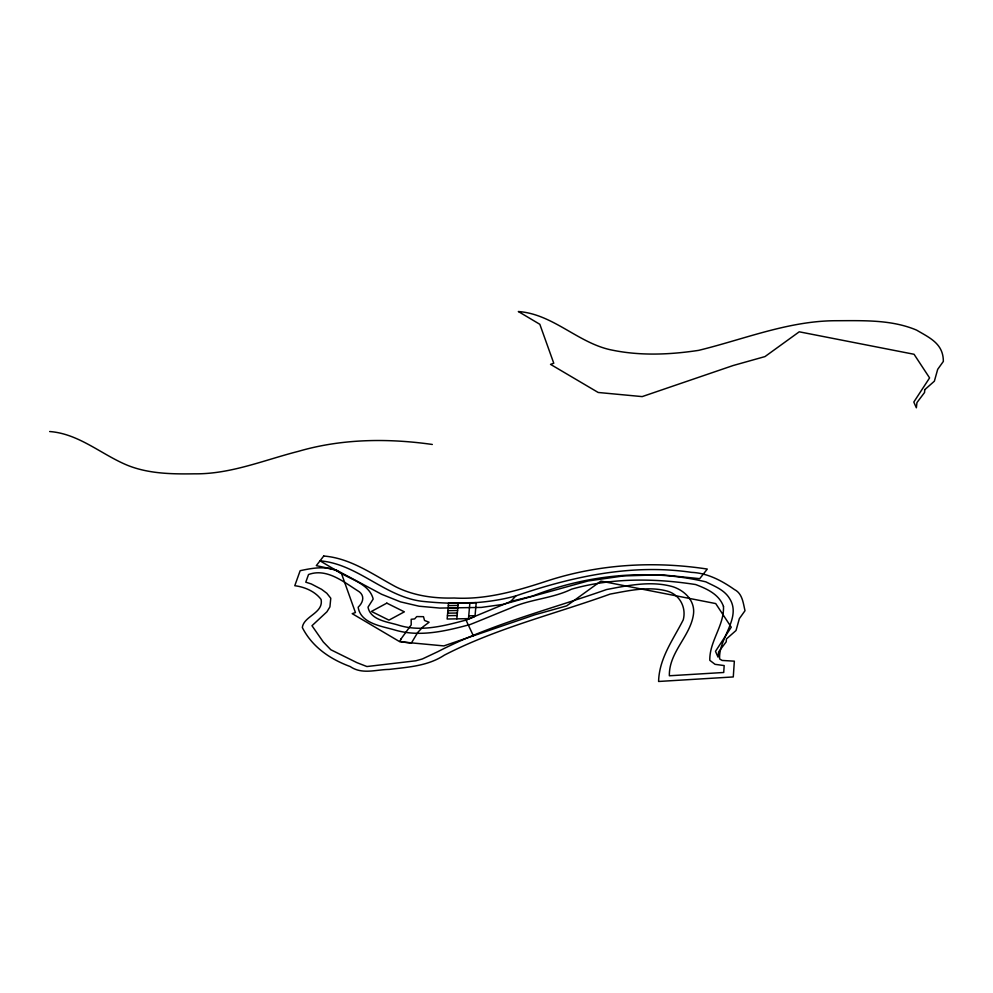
<?xml version="1.0" encoding="UTF-8"?>
<svg xmlns="http://www.w3.org/2000/svg" width="993" height="993" viewBox="0 0 993 993"><rect width="100%" height="100%" fill="white"/><g stroke="black" fill="none" stroke-linecap="round" stroke-linejoin="round"><path stroke-width="1.49" d="M456.842 618.85L458.257 602.912M469.912 602.714L468.485 618.651L447.135 619.011L448.551 603.074L476.218 602.614L475.051 615.722L468.746 615.834M473.376 635.818L466.002 620.054L510.774 601.46L515.876 595.899C572.105 576.561 631.933 563.515 691.538 572.365C707.351 573.011 721.675 580.595 734.373 589.507C742.466 593.566 743.124 602.912 745.011 610.707L739.351 618.639L736.024 630.505L726.417 638.983L726.218 641.801L718.634 651.867L718.013 657.081L715.481 651.346L731.245 627.204L715.717 603.57L600.902 581.104L566.655 605.879L534.805 614.816L443.846 645.909L399.844 641.776L352.217 613.662L355.432 612.569L341.505 573.606L320.019 560.834C357.952 563.987 384.899 597.091 422.621 601.361C453.689 604.6 485.602 604.253 515.876 595.899M474.505 616.616L466.015 620.091C443.846 625.9 420.585 632.305 397.994 625.007C387.369 621.817 370.377 620.091 368.018 607.133L373.169 599.064C369.421 583.512 349.362 579.217 337.707 571.223C325.704 565.588 312.51 568.07 300.159 570.69L294.784 585.709C304.64 586.962 315.054 591.344 321.099 599.462C323.743 613.289 303.734 615.933 302.331 627.539C312.286 647.113 330.11 659.104 350.219 666.564C362.234 674.818 375.913 669.543 389.119 669.419C408.073 667.122 427.834 666.08 444.355 655.144C496.897 628.035 554.764 614.046 610.136 594.087C628.73 590.698 648.379 586.007 667.097 591.071C679.597 594.484 686.523 607.356 683.258 619.806C673.254 639.591 659.178 658.123 658.595 681.471L733.281 676.941L734.348 661.177L722.122 660.432L719.64 658.942C718.249 638.511 742.081 617.894 729.52 598.444C724.269 589.768 714.488 586.242 705.886 581.861C648.814 568.294 587.161 574.662 532.633 596.023L510.774 601.46M448.327 605.606L458.034 605.432M448.104 608.126L457.81 607.952M447.88 610.645L457.587 610.484M447.657 613.165L457.363 613.004M447.433 615.685L457.14 615.523M432.315 444.467C387.94 438.161 341.791 438.67 298.533 451.306C264.163 460.032 230.525 474.294 194.467 473.822C171.926 474.157 148.739 473.835 127.501 465.307C101.385 454.546 78.906 433.643 49.65 431.533M723.5 606.537C724.245 625.565 709.412 641.255 709.796 660.32L715.047 664.329L724.17 665.571L723.723 672.484L669.356 675.774C668.835 651.929 690.718 636.141 693.524 613.86C695.1 600.641 684.475 590.475 672.807 586.714C651.085 580.533 628.184 585.423 606.549 589.544C550.085 609.466 491.324 624.026 437.888 651.644L422.36 658.967L415.856 660.779L366.913 666.539L356.921 662.654L330.83 649.745L323.296 641.987L311.976 625.714L326.945 611.775L329.912 606.897L330.781 598.245L326.834 593.28L321.558 589.308L311.281 583.946L305.782 582.183L308.525 574.537C326.461 567.884 343.293 581.637 357.455 590.599C365.064 594.745 363.736 601.981 358.15 607.219C360.658 623.281 380.94 626.037 393.973 629.748C419.282 637.518 445.472 631.163 470.285 624.473C483.69 619.16 496.959 613.537 510.352 608.188C529.765 599.102 552.046 598.692 571.484 589.197C611.626 577.74 654.722 578.174 695.621 584.542C706.817 588.762 719.267 594.323 723.5 606.537M924.744 389.69L924.545 392.508L916.961 402.575L916.353 407.788L913.808 402.053L929.585 377.911L914.056 354.278L799.241 331.811L764.982 356.586L733.144 365.523L642.173 396.604L598.183 392.471L550.544 364.369L553.771 363.264L539.832 324.301L518.346 311.529C553.66 314.049 578.77 343.975 612.929 350.268C641.031 355.953 670.362 354.65 698.6 350.368C744.278 339.258 788.74 320.677 836.516 320.714C863.265 320.665 891.453 319.498 916.551 330.098C929.845 337.93 943.387 343.69 943.35 361.415L937.69 369.346L934.363 381.2L924.744 389.69M400.986 638.995L399.993 641.044L401.942 641.912L411.375 643.067L417.656 632.566L422.968 626.844L429.1 622.239L424.545 620.476L423.49 616.678L416.75 616.579L414.652 618.912L411.189 619.297L411.201 624.895L400.986 638.995M323.73 556.03L316.308 565.638L336.006 569.908L381.61 594.273L400.551 601.882L419.071 606.214L439.762 608.076L481.307 607.418L503.066 604.389L588.141 580.955L623.48 575.928L661.301 574.761L699.705 578.671L707.301 569.063C653.99 560.871 598.754 564.123 547.342 580.893C517.279 590.736 486.198 599.896 454.186 598.009C434.177 598.58 413.684 595.825 395.648 586.726C372.735 574.413 350.529 558.128 323.73 556.03M386.811 603.136L371.432 611.44L388.958 620.141L404.35 611.837L386.811 603.136"/></g></svg>
